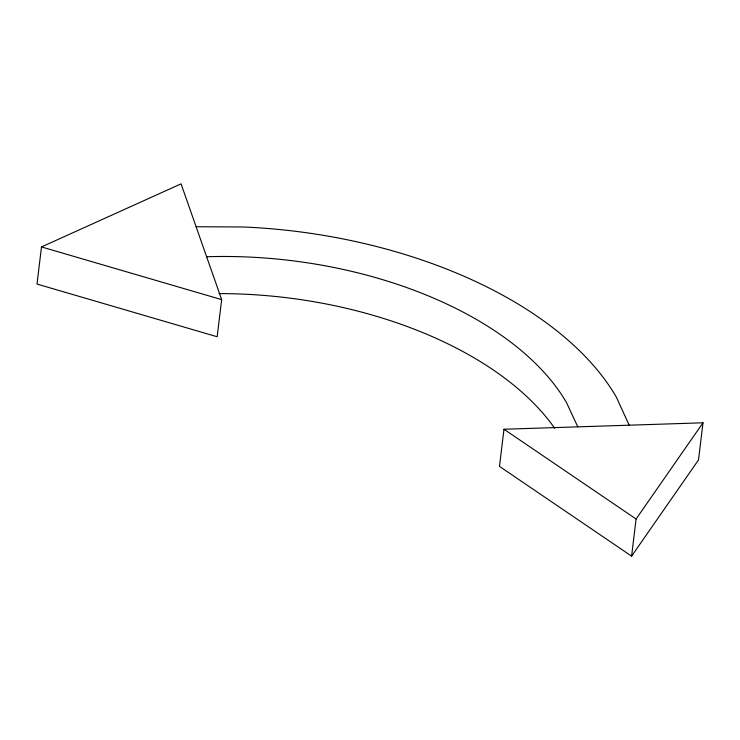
<?xml version="1.0" encoding="UTF-8"?>
<svg xmlns="http://www.w3.org/2000/svg" width="740" height="740" viewBox="0 0 740 740"><rect width="100%" height="100%" fill="white"/><g stroke="black" fill="none" stroke-linecap="round" stroke-linejoin="round"><path stroke-width="1.11" d="M41.495 246.919L37 284.058L217.162 336.756L221.658 299.626L181.06 183.853L41.495 246.919L221.658 299.626M503.977 429.246L499.482 466.385L631.599 556.147L698.505 459.929L703 422.799L503.977 429.246L636.095 519.008L631.599 556.147M636.095 519.008L703 422.799M196.091 226.727L243.645 226.995A368.761 206.21 6.9 0 1 616.3 397.01L629.185 425.186M577.792 426.851L566.507 402.588A315.823 176.61 6.9 0 0 206.617 256.752M219.003 293.604A315.823 176.61 6.9 0 1 554.676 428.266"/></g></svg>
